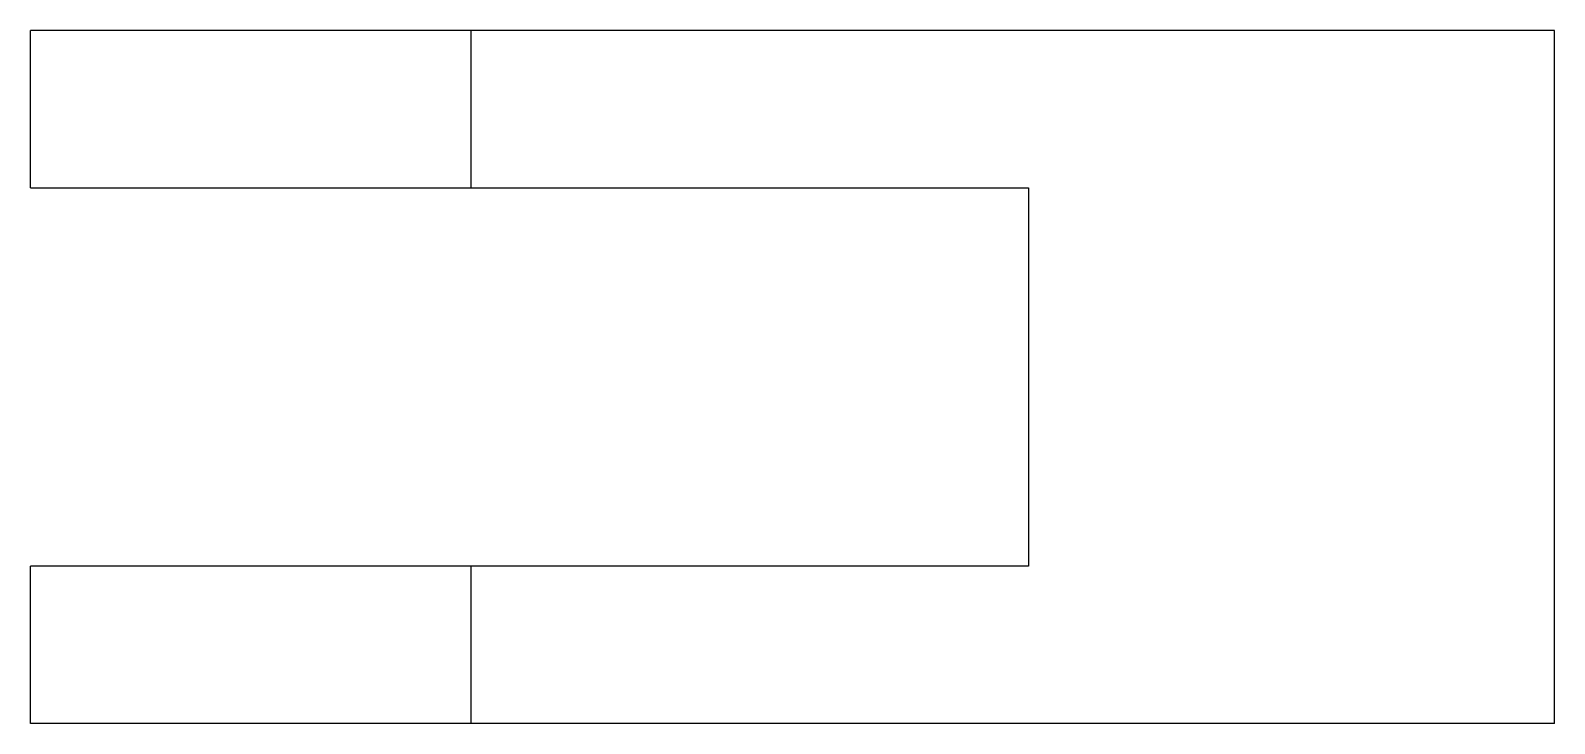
# Model space of a CAD drawing. Header units: metres. Extents: x -11.7 to 36.7, y -22 to 0.
import ezdxf

# ---------------------------------------------------------------- set-up
doc = ezdxf.new("R2010")
doc.units = ezdxf.units.M

msp = doc.modelspace()

# ---------------------------------------------------------------- linework, layer by layer
for points in [[(-11.7, -5), (-11.7, -4.9), (-11.7, -4.8), (-11.7, -4.7), (-11.7, -4.6), (-11.7, -4.5), (-11.7, -4.4), (-11.7, -4.3), (-11.7, -4.2), (-11.7, -4.1), (-11.7, -4), (-11.7, -3.9), (-11.7, -3.8), (-11.7, -3.7), (-11.7, -3.6), (-11.7, -3.5), (-11.7, -3.4), (-11.7, -3.3), (-11.7, -3.2), (-11.7, -3.1), (-11.7, -3), (-11.7, -2.9), (-11.7, -2.8), (-11.7, -2.7), (-11.7, -2.6), (-11.7, -2.5), (-11.7, -2.4), (-11.7, -2.3), (-11.7, -2.2), (-11.7, -2.1), (-11.7, -2), (-11.7, -1.9), (-11.7, -1.8), (-11.7, -1.7), (-11.7, -1.6), (-11.7, -1.5), (-11.7, -1.4), (-11.7, -1.3), (-11.7, -1.2), (-11.7, -1.1), (-11.7, -1), (-11.7, -0.9), (-11.7, -0.8), (-11.7, -0.7), (-11.7, -0.6), (-11.7, -0.5), (-11.7, -0.4), (-11.7, -0.3), (-11.7, -0.2), (-11.7, -0.1), (-11.7, 0)], [(2.3, 0), (2.251, 0), (2.202, 0), (2.153, 0), (2.062, 0), (1.917, 0), (1.772, 0), (1.627, 0), (1.407, 0), (1.173, 0), (0.94, 0), (0.684, 0), (0.374, 0), (0.063, 0), (-0.247, 0), (-0.601, 0), (-0.973, 0), (-1.344, 0), (-1.722, 0), (-2.136, 0), (-2.551, 0), (-2.965, 0), (-3.392, 0), (-3.828, 0), (-4.264, 0), (-4.7, 0), (-5.136, 0), (-5.572, 0), (-6.008, 0), (-6.435, 0), (-6.849, 0), (-7.264, 0), (-7.678, 0), (-8.056, 0), (-8.427, 0), (-8.799, 0), (-9.153, 0), (-9.463, 0), (-9.774, 0), (-10.084, 0), (-10.34, 0), (-10.573, 0), (-10.807, 0), (-11.027, 0), (-11.172, 0), (-11.317, 0), (-11.462, 0), (-11.553, 0), (-11.602, 0), (-11.651, 0), (-11.7, 0)], [(2.3, -5), (2.3, -4.9), (2.3, -4.8), (2.3, -4.7), (2.3, -4.6), (2.3, -4.5), (2.3, -4.4), (2.3, -4.3), (2.3, -4.2), (2.3, -4.1), (2.3, -4), (2.3, -3.9), (2.3, -3.8), (2.3, -3.7), (2.3, -3.6), (2.3, -3.5), (2.3, -3.4), (2.3, -3.3), (2.3, -3.2), (2.3, -3.1), (2.3, -3), (2.3, -2.9), (2.3, -2.8), (2.3, -2.7), (2.3, -2.6), (2.3, -2.5), (2.3, -2.4), (2.3, -2.3), (2.3, -2.2), (2.3, -2.1), (2.3, -2), (2.3, -1.9), (2.3, -1.8), (2.3, -1.7), (2.3, -1.6), (2.3, -1.5), (2.3, -1.4), (2.3, -1.3), (2.3, -1.2), (2.3, -1.1), (2.3, -1), (2.3, -0.9), (2.3, -0.8), (2.3, -0.7), (2.3, -0.6), (2.3, -0.5), (2.3, -0.4), (2.3, -0.3), (2.3, -0.2), (2.3, -0.1), (2.3, 0)], [(36.7, 0), (36.012, 0), (35.324, 0), (34.636, 0), (33.948, 0), (33.26, 0), (32.572, 0), (31.884, 0), (31.196, 0), (30.508, 0), (29.82, 0), (29.132, 0), (28.444, 0), (27.756, 0), (27.068, 0), (26.38, 0), (25.692, 0), (25.004, 0), (24.316, 0), (23.628, 0), (22.94, 0), (22.252, 0), (21.564, 0), (20.876, 0), (20.188, 0), (19.5, 0), (18.812, 0), (18.124, 0), (17.436, 0), (16.748, 0), (16.06, 0), (15.372, 0), (14.684, 0), (13.996, 0), (13.308, 0), (12.62, 0), (11.932, 0), (11.244, 0), (10.556, 0), (9.868, 0), (9.18, 0), (8.492, 0), (7.804, 0), (7.116, 0), (6.428, 0), (5.74, 0), (5.052, 0), (4.364, 0), (3.676, 0), (2.988, 0), (2.3, 0)], [(36.7, -22), (36.7, -21.56), (36.7, -21.12), (36.7, -20.68), (36.7, -20.24), (36.7, -19.8), (36.7, -19.36), (36.7, -18.92), (36.7, -18.48), (36.7, -18.04), (36.7, -17.6), (36.7, -17.16), (36.7, -16.72), (36.7, -16.28), (36.7, -15.84), (36.7, -15.4), (36.7, -14.96), (36.7, -14.52), (36.7, -14.08), (36.7, -13.64), (36.7, -13.2), (36.7, -12.76), (36.7, -12.32), (36.7, -11.88), (36.7, -11.44), (36.7, -11), (36.7, -10.56), (36.7, -10.12), (36.7, -9.68), (36.7, -9.24), (36.7, -8.8), (36.7, -8.36), (36.7, -7.92), (36.7, -7.48), (36.7, -7.04), (36.7, -6.6), (36.7, -6.16), (36.7, -5.72), (36.7, -5.28), (36.7, -4.84), (36.7, -4.4), (36.7, -3.96), (36.7, -3.52), (36.7, -3.08), (36.7, -2.64), (36.7, -2.2), (36.7, -1.76), (36.7, -1.32), (36.7, -0.88), (36.7, -0.44), (36.7, 0)], [(-11.7, -5), (-11.651, -5), (-11.602, -5), (-11.553, -5), (-11.462, -5), (-11.317, -5), (-11.172, -5), (-11.027, -5), (-10.807, -5), (-10.573, -5), (-10.34, -5), (-10.084, -5), (-9.774, -5), (-9.463, -5), (-9.153, -5), (-8.799, -5), (-8.427, -5), (-8.056, -5), (-7.678, -5), (-7.264, -5), (-6.849, -5), (-6.435, -5), (-6.008, -5), (-5.572, -5), (-5.136, -5), (-4.7, -5), (-4.264, -5), (-3.828, -5), (-3.392, -5), (-2.965, -5), (-2.551, -5), (-2.136, -5), (-1.722, -5), (-1.344, -5), (-0.973, -5), (-0.601, -5), (-0.247, -5), (0.063, -5), (0.374, -5), (0.684, -5), (0.94, -5), (1.173, -5), (1.407, -5), (1.627, -5), (1.772, -5), (1.917, -5), (2.062, -5), (2.153, -5), (2.202, -5), (2.251, -5), (2.3, -5)], [(2.3, -5), (2.654, -5), (3.008, -5), (3.362, -5), (3.716, -5), (4.07, -5), (4.424, -5), (4.778, -5), (5.132, -5), (5.486, -5), (5.84, -5), (6.194, -5), (6.548, -5), (6.902, -5), (7.256, -5), (7.61, -5), (7.964, -5), (8.318, -5), (8.672, -5), (9.026, -5), (9.38, -5), (9.734, -5), (10.088, -5), (10.442, -5), (10.796, -5), (11.15, -5), (11.504, -5), (11.858, -5), (12.212, -5), (12.566, -5), (12.92, -5), (13.274, -5), (13.628, -5), (13.982, -5), (14.336, -5), (14.69, -5), (15.044, -5), (15.398, -5), (15.752, -5), (16.106, -5), (16.46, -5), (16.814, -5), (17.168, -5), (17.522, -5), (17.876, -5), (18.23, -5), (18.584, -5), (18.938, -5), (19.292, -5), (19.646, -5), (20, -5)], [(20, -5), (20, -5.24), (20, -5.48), (20, -5.72), (20, -5.96), (20, -6.2), (20, -6.44), (20, -6.68), (20, -6.92), (20, -7.16), (20, -7.4), (20, -7.64), (20, -7.88), (20, -8.12), (20, -8.36), (20, -8.6), (20, -8.84), (20, -9.08), (20, -9.32), (20, -9.56), (20, -9.8), (20, -10.04), (20, -10.28), (20, -10.52), (20, -10.76), (20, -11), (20, -11.24), (20, -11.48), (20, -11.72), (20, -11.96), (20, -12.2), (20, -12.44), (20, -12.68), (20, -12.92), (20, -13.16), (20, -13.4), (20, -13.64), (20, -13.88), (20, -14.12), (20, -14.36), (20, -14.6), (20, -14.84), (20, -15.08), (20, -15.32), (20, -15.56), (20, -15.8), (20, -16.04), (20, -16.28), (20, -16.52), (20, -16.76), (20, -17)], [(2.3, -17), (2.251, -17), (2.202, -17), (2.153, -17), (2.062, -17), (1.917, -17), (1.772, -17), (1.627, -17), (1.407, -17), (1.173, -17), (0.94, -17), (0.684, -17), (0.374, -17), (0.063, -17), (-0.247, -17), (-0.601, -17), (-0.973, -17), (-1.344, -17), (-1.722, -17), (-2.136, -17), (-2.551, -17), (-2.965, -17), (-3.392, -17), (-3.828, -17), (-4.264, -17), (-4.7, -17), (-5.136, -17), (-5.572, -17), (-6.008, -17), (-6.435, -17), (-6.849, -17), (-7.264, -17), (-7.678, -17), (-8.056, -17), (-8.427, -17), (-8.799, -17), (-9.153, -17), (-9.463, -17), (-9.774, -17), (-10.084, -17), (-10.34, -17), (-10.573, -17), (-10.807, -17), (-11.027, -17), (-11.172, -17), (-11.317, -17), (-11.462, -17), (-11.553, -17), (-11.602, -17), (-11.651, -17), (-11.7, -17)], [(-11.7, -22), (-11.7, -21.9), (-11.7, -21.8), (-11.7, -21.7), (-11.7, -21.6), (-11.7, -21.5), (-11.7, -21.4), (-11.7, -21.3), (-11.7, -21.2), (-11.7, -21.1), (-11.7, -21), (-11.7, -20.9), (-11.7, -20.8), (-11.7, -20.7), (-11.7, -20.6), (-11.7, -20.5), (-11.7, -20.4), (-11.7, -20.3), (-11.7, -20.2), (-11.7, -20.1), (-11.7, -20), (-11.7, -19.9), (-11.7, -19.8), (-11.7, -19.7), (-11.7, -19.6), (-11.7, -19.5), (-11.7, -19.4), (-11.7, -19.3), (-11.7, -19.2), (-11.7, -19.1), (-11.7, -19), (-11.7, -18.9), (-11.7, -18.8), (-11.7, -18.7), (-11.7, -18.6), (-11.7, -18.5), (-11.7, -18.4), (-11.7, -18.3), (-11.7, -18.2), (-11.7, -18.1), (-11.7, -18), (-11.7, -17.9), (-11.7, -17.8), (-11.7, -17.7), (-11.7, -17.6), (-11.7, -17.5), (-11.7, -17.4), (-11.7, -17.3), (-11.7, -17.2), (-11.7, -17.1), (-11.7, -17)], [(20, -17), (19.646, -17), (19.292, -17), (18.938, -17), (18.584, -17), (18.23, -17), (17.876, -17), (17.522, -17), (17.168, -17), (16.814, -17), (16.46, -17), (16.106, -17), (15.752, -17), (15.398, -17), (15.044, -17), (14.69, -17), (14.336, -17), (13.982, -17), (13.628, -17), (13.274, -17), (12.92, -17), (12.566, -17), (12.212, -17), (11.858, -17), (11.504, -17), (11.15, -17), (10.796, -17), (10.442, -17), (10.088, -17), (9.734, -17), (9.38, -17), (9.026, -17), (8.672, -17), (8.318, -17), (7.964, -17), (7.61, -17), (7.256, -17), (6.902, -17), (6.548, -17), (6.194, -17), (5.84, -17), (5.486, -17), (5.132, -17), (4.778, -17), (4.424, -17), (4.07, -17), (3.716, -17), (3.362, -17), (3.008, -17), (2.654, -17), (2.3, -17)], [(2.3, -22), (2.3, -21.9), (2.3, -21.8), (2.3, -21.7), (2.3, -21.6), (2.3, -21.5), (2.3, -21.4), (2.3, -21.3), (2.3, -21.2), (2.3, -21.1), (2.3, -21), (2.3, -20.9), (2.3, -20.8), (2.3, -20.7), (2.3, -20.6), (2.3, -20.5), (2.3, -20.4), (2.3, -20.3), (2.3, -20.2), (2.3, -20.1), (2.3, -20), (2.3, -19.9), (2.3, -19.8), (2.3, -19.7), (2.3, -19.6), (2.3, -19.5), (2.3, -19.4), (2.3, -19.3), (2.3, -19.2), (2.3, -19.1), (2.3, -19), (2.3, -18.9), (2.3, -18.8), (2.3, -18.7), (2.3, -18.6), (2.3, -18.5), (2.3, -18.4), (2.3, -18.3), (2.3, -18.2), (2.3, -18.1), (2.3, -18), (2.3, -17.9), (2.3, -17.8), (2.3, -17.7), (2.3, -17.6), (2.3, -17.5), (2.3, -17.4), (2.3, -17.3), (2.3, -17.2), (2.3, -17.1), (2.3, -17)], [(2.3, -22), (2.251, -22), (2.202, -22), (2.153, -22), (2.062, -22), (1.917, -22), (1.772, -22), (1.627, -22), (1.407, -22), (1.173, -22), (0.94, -22), (0.684, -22), (0.374, -22), (0.063, -22), (-0.247, -22), (-0.601, -22), (-0.973, -22), (-1.344, -22), (-1.722, -22), (-2.136, -22), (-2.551, -22), (-2.965, -22), (-3.392, -22), (-3.828, -22), (-4.264, -22), (-4.7, -22), (-5.136, -22), (-5.572, -22), (-6.008, -22), (-6.435, -22), (-6.849, -22), (-7.264, -22), (-7.678, -22), (-8.056, -22), (-8.427, -22), (-8.799, -22), (-9.153, -22), (-9.463, -22), (-9.774, -22), (-10.084, -22), (-10.34, -22), (-10.573, -22), (-10.807, -22), (-11.027, -22), (-11.172, -22), (-11.317, -22), (-11.462, -22), (-11.553, -22), (-11.602, -22), (-11.651, -22), (-11.7, -22)], [(36.7, -22), (36.012, -22), (35.324, -22), (34.636, -22), (33.948, -22), (33.26, -22), (32.572, -22), (31.884, -22), (31.196, -22), (30.508, -22), (29.82, -22), (29.132, -22), (28.444, -22), (27.756, -22), (27.068, -22), (26.38, -22), (25.692, -22), (25.004, -22), (24.316, -22), (23.628, -22), (22.94, -22), (22.252, -22), (21.564, -22), (20.876, -22), (20.188, -22), (19.5, -22), (18.812, -22), (18.124, -22), (17.436, -22), (16.748, -22), (16.06, -22), (15.372, -22), (14.684, -22), (13.996, -22), (13.308, -22), (12.62, -22), (11.932, -22), (11.244, -22), (10.556, -22), (9.868, -22), (9.18, -22), (8.492, -22), (7.804, -22), (7.116, -22), (6.428, -22), (5.74, -22), (5.052, -22), (4.364, -22), (3.676, -22), (2.988, -22), (2.3, -22)]]:
    msp.add_lwpolyline(points)

doc.saveas('drawing.dxf')
